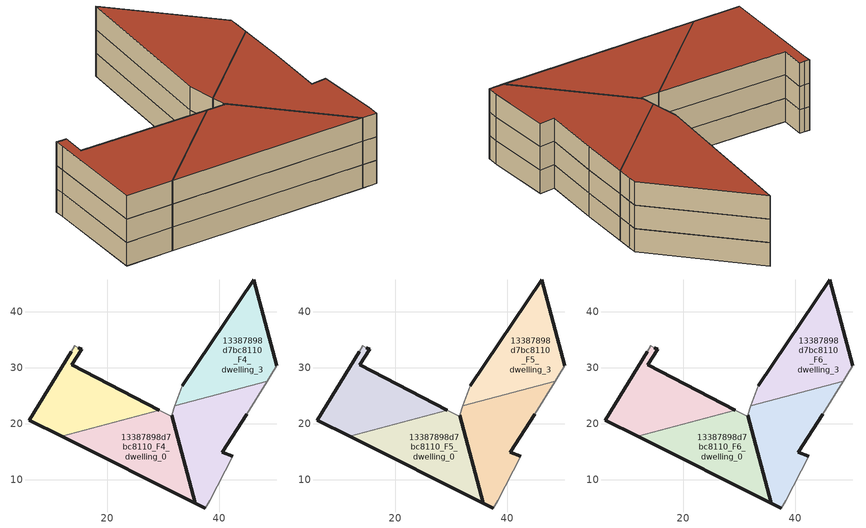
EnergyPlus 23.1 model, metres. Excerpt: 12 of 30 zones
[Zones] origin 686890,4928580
13387898d7bc8110_F4_dwelling_0
 floor to 13387898d7bc8110_F3_dwelling_0 (EU_floor_Construction): 35.71,5.84 31.49,21.55 31.42,21.34 29.26,22.45 11.83,17.76 z12
 wall outside (EU_wall_Construction): 31.49,21.55 35.71,5.84 11.83,17.76 z12:15
 wall adiabatic (EU_wall_Construction): 29.26,22.45 31.42,21.34 31.49,21.55 z12:15
 wall to 13387898d7bc8110_F4_dwelling_2 (EU_wall_Construction): 11.83,17.76 29.26,22.45 z12:15
13387898d7bc8110_F4_dwelling_1
 floor to 13387898d7bc8110_F3_dwelling_1 (EU_floor_Construction): 38.32,6.27 42.44,14.16 40.49,14.92 44.93,21.74 48.53,27.63 32.08,23.21 31.49,21.55 35.71,5.84 37.47,4.96 z12
 wall outside (EU_wall_Construction): 37.47,4.96 35.71,5.84 31.49,21.55 / 44.93,21.74 40.49,14.92 42.44,14.16 z12:15
 wall adiabatic (EU_wall_Construction): 31.49,21.55 32.08,23.21 / 48.53,27.63 44.93,21.74 / 42.44,14.16 38.32,6.27 37.47,4.96 z12:15
 wall to 13387898d7bc8110_F4_dwelling_3 (EU_wall_Construction): 32.08,23.21 48.53,27.63 z12:15
13387898d7bc8110_F4_dwelling_2
 floor to 13387898d7bc8110_F3_dwelling_2 (EU_floor_Construction): 29.26,22.45 13.65,30.5 15.45,33.32 14.82,33.6 14.19,33.96 13.55,32.88 6.08,20.64 11.83,17.76 z12
 wall outside (EU_wall_Construction): 14.82,33.6 15.45,33.32 13.65,30.5 29.26,22.45 / 11.83,17.76 6.08,20.64 13.55,32.88 z12:15
 wall adiabatic (EU_wall_Construction): 13.55,32.88 14.19,33.96 14.82,33.6 z12:15
13387898d7bc8110_F4_dwelling_3
 floor to 13387898d7bc8110_F3_dwelling_3 (EU_floor_Construction): 48.53,27.63 49.61,29.39 50.23,30.38 46.12,45.68 33.36,26.83 32.08,23.21 z12
 wall outside (EU_wall_Construction): 33.36,26.83 46.12,45.68 50.23,30.38 z12:15
 wall adiabatic (EU_wall_Construction): 32.08,23.21 33.36,26.83 / 50.23,30.38 49.61,29.39 48.53,27.63 z12:15
13387898d7bc8110_F5_dwelling_0
 floor to 13387898d7bc8110_F4_dwelling_0 (EU_floor_Construction): 35.71,5.84 31.49,21.55 31.42,21.34 29.26,22.45 11.83,17.76 z15
 wall outside (EU_wall_Construction): 31.49,21.55 35.71,5.84 11.83,17.76 z15:18
 wall adiabatic (EU_wall_Construction): 29.26,22.45 31.42,21.34 31.49,21.55 z15:18
 wall to 13387898d7bc8110_F5_dwelling_2 (EU_wall_Construction): 11.83,17.76 29.26,22.45 z15:18
13387898d7bc8110_F5_dwelling_1
 floor to 13387898d7bc8110_F4_dwelling_1 (EU_floor_Construction): 38.32,6.27 42.44,14.16 40.49,14.92 44.93,21.74 48.53,27.63 32.08,23.21 31.49,21.55 35.71,5.84 37.47,4.96 z15
 wall outside (EU_wall_Construction): 37.47,4.96 35.71,5.84 31.49,21.55 / 44.93,21.74 40.49,14.92 42.44,14.16 z15:18
 wall adiabatic (EU_wall_Construction): 31.49,21.55 32.08,23.21 / 48.53,27.63 44.93,21.74 / 42.44,14.16 38.32,6.27 37.47,4.96 z15:18
 wall to 13387898d7bc8110_F5_dwelling_3 (EU_wall_Construction): 32.08,23.21 48.53,27.63 z15:18
13387898d7bc8110_F5_dwelling_2
 floor to 13387898d7bc8110_F4_dwelling_2 (EU_floor_Construction): 29.26,22.45 13.65,30.5 15.45,33.32 14.82,33.6 14.19,33.96 13.55,32.88 6.08,20.64 11.83,17.76 z15
 wall outside (EU_wall_Construction): 14.82,33.6 15.45,33.32 13.65,30.5 29.26,22.45 / 11.83,17.76 6.08,20.64 13.55,32.88 z15:18
 wall adiabatic (EU_wall_Construction): 13.55,32.88 14.19,33.96 14.82,33.6 z15:18
13387898d7bc8110_F5_dwelling_3
 floor to 13387898d7bc8110_F4_dwelling_3 (EU_floor_Construction): 48.53,27.63 49.61,29.39 50.23,30.38 46.12,45.68 33.36,26.83 32.08,23.21 z15
 wall outside (EU_wall_Construction): 33.36,26.83 46.12,45.68 50.23,30.38 z15:18
 wall adiabatic (EU_wall_Construction): 32.08,23.21 33.36,26.83 / 50.23,30.38 49.61,29.39 48.53,27.63 z15:18
13387898d7bc8110_F6_dwelling_0
 floor to 13387898d7bc8110_F5_dwelling_0 (EU_floor_Construction): 35.71,5.84 31.49,21.55 31.42,21.34 29.26,22.45 11.83,17.76 z18
 wall outside (EU_wall_Construction): 31.49,21.55 35.71,5.84 11.83,17.76 z18:21
 wall adiabatic (EU_wall_Construction): 29.26,22.45 31.42,21.34 31.49,21.55 z18:21
 wall to 13387898d7bc8110_F6_dwelling_2 (EU_wall_Construction): 11.83,17.76 29.26,22.45 z18:21
 roof outside (EU_roof_Construction): 31.49,21.55 35.71,5.84 11.83,17.76 29.26,22.45 31.42,21.34 z21
13387898d7bc8110_F6_dwelling_1
 floor to 13387898d7bc8110_F5_dwelling_1 (EU_floor_Construction): 38.32,6.27 42.44,14.16 40.49,14.92 44.93,21.74 48.53,27.63 32.08,23.21 31.49,21.55 35.71,5.84 37.47,4.96 z18
 wall outside (EU_wall_Construction): 37.47,4.96 35.71,5.84 31.49,21.55 / 44.93,21.74 40.49,14.92 42.44,14.16 z18:21
 wall adiabatic (EU_wall_Construction): 31.49,21.55 32.08,23.21 / 48.53,27.63 44.93,21.74 / 42.44,14.16 38.32,6.27 37.47,4.96 z18:21
 wall to 13387898d7bc8110_F6_dwelling_3 (EU_wall_Construction): 32.08,23.21 48.53,27.63 z18:21
 roof outside (EU_roof_Construction): 48.53,27.63 44.93,21.74 40.49,14.92 42.44,14.16 38.32,6.27 37.47,4.96 35.71,5.84 31.49,21.55 32.08,23.21 z21
13387898d7bc8110_F6_dwelling_2
 floor to 13387898d7bc8110_F5_dwelling_2 (EU_floor_Construction): 29.26,22.45 13.65,30.5 15.45,33.32 14.82,33.6 14.19,33.96 13.55,32.88 6.08,20.64 11.83,17.76 z18
 wall outside (EU_wall_Construction): 14.82,33.6 15.45,33.32 13.65,30.5 29.26,22.45 / 11.83,17.76 6.08,20.64 13.55,32.88 z18:21
 wall adiabatic (EU_wall_Construction): 13.55,32.88 14.19,33.96 14.82,33.6 z18:21
 roof outside (EU_roof_Construction): 29.26,22.45 11.83,17.76 6.08,20.64 13.55,32.88 14.19,33.96 14.82,33.6 15.45,33.32 13.65,30.5 z21
13387898d7bc8110_F6_dwelling_3
 floor to 13387898d7bc8110_F5_dwelling_3 (EU_floor_Construction): 48.53,27.63 49.61,29.39 50.23,30.38 46.12,45.68 33.36,26.83 32.08,23.21 z18
 wall outside (EU_wall_Construction): 33.36,26.83 46.12,45.68 50.23,30.38 z18:21
 wall adiabatic (EU_wall_Construction): 32.08,23.21 33.36,26.83 / 50.23,30.38 49.61,29.39 48.53,27.63 z18:21
 roof outside (EU_roof_Construction): 46.12,45.68 50.23,30.38 49.61,29.39 48.53,27.63 32.08,23.21 33.36,26.83 z21
[Building]
EU S2 Campaign: North Axis=0; Terrain=City; Solar Distribution=FullExterior
[Site:Location]
Bologna: Latitude=44.5; Longitude=11.25; Time Zone=1; Elevation=37
[SizingPeriod:WeatherFileDays]
AnnualSizingPeriod: Begin Month=1; Begin Day of Month=1; End Month=12; End Day of Month=31; Day of Week for Start Day=Monday; Use Weather File Daylight Saving Period=No; Use Weather File Rain and Snow Indicators=No
[MATERIAL]
EU_InternalMass_Material: Roughness=MediumRough; Thickness=0.1; Conductivity=1; Density=1800; Specific Heat=900; Thermal Absorptance=0.9; Solar Absorptance=0.7; Visible Absorptance=0.7
[MATERIAL:NOMASS] Roughness=MediumRough; Thermal Absorptance=0.9; Solar Absorptance=0.7; Visible Absorptance=0.7
Name | Thermal Resistance
EU_wall_NoMass | 0.779417
EU_roof_NoMass | 0.435466
EU_floor_NoMass | 0.588222
[CONSTRUCTION]
EU_wall_Construction: EU_wall_NoMass
EU_roof_Construction: EU_roof_NoMass
EU_floor_Construction: EU_floor_NoMass
EU_InternalMass_Construction: EU_InternalMass_Material
[ZONE] Type=1; Multiplier=1; Ceiling Height=autocalculate; Floor Area=autocalculate; Part of Total Floor Area=Yes
Name | Volume
13387898d7bc8110_F4_dwelling_0; 13387898d7bc8110_F5_dwelling_0; 13387898d7bc8110_F6_dwelling_0 | 525.696
13387898d7bc8110_F4_dwelling_1; 13387898d7bc8110_F5_dwelling_1; 13387898d7bc8110_F6_dwelling_1 | 525.691
13387898d7bc8110_F4_dwelling_2; 13387898d7bc8110_F5_dwelling_2; 13387898d7bc8110_F6_dwelling_2 | 475.923
13387898d7bc8110_F4_dwelling_3; 13387898d7bc8110_F5_dwelling_3; 13387898d7bc8110_F6_dwelling_3 | 550.549
[INTERNALMASS] Construction=EU_InternalMass_Construction
Name | Zone or ZoneList | Surface Area
13387898d7bc8110_F4_dwelling_0_EU_InternalMass | 13387898d7bc8110_F4_dwelling_0 | 219.028
13387898d7bc8110_F4_dwelling_1_EU_InternalMass | 13387898d7bc8110_F4_dwelling_1 | 219.023
13387898d7bc8110_F4_dwelling_2_EU_InternalMass | 13387898d7bc8110_F4_dwelling_2 | 219.029
13387898d7bc8110_F4_dwelling_3_EU_InternalMass | 13387898d7bc8110_F4_dwelling_3 | 219.029
13387898d7bc8110_F5_dwelling_0_EU_InternalMass | 13387898d7bc8110_F5_dwelling_0 | 219.028
13387898d7bc8110_F5_dwelling_1_EU_InternalMass | 13387898d7bc8110_F5_dwelling_1 | 219.023
13387898d7bc8110_F5_dwelling_2_EU_InternalMass | 13387898d7bc8110_F5_dwelling_2 | 219.029
13387898d7bc8110_F5_dwelling_3_EU_InternalMass | 13387898d7bc8110_F5_dwelling_3 | 219.029
13387898d7bc8110_F6_dwelling_0_EU_InternalMass | 13387898d7bc8110_F6_dwelling_0 | 219.028
13387898d7bc8110_F6_dwelling_1_EU_InternalMass | 13387898d7bc8110_F6_dwelling_1 | 219.023
13387898d7bc8110_F6_dwelling_2_EU_InternalMass | 13387898d7bc8110_F6_dwelling_2 | 219.029
13387898d7bc8110_F6_dwelling_3_EU_InternalMass | 13387898d7bc8110_F6_dwelling_3 | 219.029
[OTHEREQUIPMENT] Fuel Type=Electricity; Design Level Calculation Method=Watts/Area; Power per Zone Floor Area=1; Fraction Latent=0; Fraction Radiant=0; Fraction Lost=0; Carbon Dioxide Generation Rate=0; EndUse Subcategory=EU_Step8_InternalGains
Name | Zone or ZoneList or Space or SpaceList | Schedule
EU_Step8_InternalGain_13387898d7bc8110_F4_dwelling_0_f000 | 13387898d7bc8110_F4_dwelling_0 | EU_Step8_GainSchedule_13387898d7bc8110_F4_dwelling_0_f000
EU_Step8_InternalGain_13387898d7bc8110_F4_dwelling_1_f000 | 13387898d7bc8110_F4_dwelling_1 | EU_Step8_GainSchedule_13387898d7bc8110_F4_dwelling_1_f000
EU_Step8_InternalGain_13387898d7bc8110_F4_dwelling_2_f000 | 13387898d7bc8110_F4_dwelling_2 | EU_Step8_GainSchedule_13387898d7bc8110_F4_dwelling_2_f000
EU_Step8_InternalGain_13387898d7bc8110_F4_dwelling_3_f000 | 13387898d7bc8110_F4_dwelling_3 | EU_Step8_GainSchedule_13387898d7bc8110_F4_dwelling_3_f000
EU_Step8_InternalGain_13387898d7bc8110_F5_dwelling_0_f000 | 13387898d7bc8110_F5_dwelling_0 | EU_Step8_GainSchedule_13387898d7bc8110_F5_dwelling_0_f000
EU_Step8_InternalGain_13387898d7bc8110_F5_dwelling_1_f000 | 13387898d7bc8110_F5_dwelling_1 | EU_Step8_GainSchedule_13387898d7bc8110_F5_dwelling_1_f000
EU_Step8_InternalGain_13387898d7bc8110_F5_dwelling_2_f000 | 13387898d7bc8110_F5_dwelling_2 | EU_Step8_GainSchedule_13387898d7bc8110_F5_dwelling_2_f000
EU_Step8_InternalGain_13387898d7bc8110_F5_dwelling_3_f000 | 13387898d7bc8110_F5_dwelling_3 | EU_Step8_GainSchedule_13387898d7bc8110_F5_dwelling_3_f000
EU_Step8_InternalGain_13387898d7bc8110_F6_dwelling_0_f000 | 13387898d7bc8110_F6_dwelling_0 | EU_Step8_GainSchedule_13387898d7bc8110_F6_dwelling_0_f000
EU_Step8_InternalGain_13387898d7bc8110_F6_dwelling_1_f000 | 13387898d7bc8110_F6_dwelling_1 | EU_Step8_GainSchedule_13387898d7bc8110_F6_dwelling_1_f000
EU_Step8_InternalGain_13387898d7bc8110_F6_dwelling_2_f000 | 13387898d7bc8110_F6_dwelling_2 | EU_Step8_GainSchedule_13387898d7bc8110_F6_dwelling_2_f000
EU_Step8_InternalGain_13387898d7bc8110_F6_dwelling_3_f000 | 13387898d7bc8110_F6_dwelling_3 | EU_Step8_GainSchedule_13387898d7bc8110_F6_dwelling_3_f000
[ZONEVENTILATION:DESIGNFLOWRATE] Schedule=EU_AlwaysOn; Design Flow Rate Calculation Method=AirChanges/Hour; Air Changes per Hour=0.712058; Ventilation Type=Natural; Fan Pressure Rise=0; Fan Total Efficiency=1; Constant Term Coefficient=1; Temperature Term Coefficient=0; Velocity Term Coefficient=0; Velocity Squared Term Coefficient=0; Minimum Indoor Temperature=-100; Maximum Indoor Temperature=100; Delta Temperature=-100; Minimum Outdoor Temperature=-100; Maximum Outdoor Temperature=100; Maximum Wind Speed=40
Name | Zone or ZoneList or Space or SpaceList
EU_ConstantAir_13387898d7bc8110_F4_dwelling_0 | 13387898d7bc8110_F4_dwelling_0
EU_ConstantAir_13387898d7bc8110_F4_dwelling_1 | 13387898d7bc8110_F4_dwelling_1
EU_ConstantAir_13387898d7bc8110_F4_dwelling_2 | 13387898d7bc8110_F4_dwelling_2
EU_ConstantAir_13387898d7bc8110_F4_dwelling_3 | 13387898d7bc8110_F4_dwelling_3
EU_ConstantAir_13387898d7bc8110_F5_dwelling_0 | 13387898d7bc8110_F5_dwelling_0
EU_ConstantAir_13387898d7bc8110_F5_dwelling_1 | 13387898d7bc8110_F5_dwelling_1
EU_ConstantAir_13387898d7bc8110_F5_dwelling_2 | 13387898d7bc8110_F5_dwelling_2
EU_ConstantAir_13387898d7bc8110_F5_dwelling_3 | 13387898d7bc8110_F5_dwelling_3
EU_ConstantAir_13387898d7bc8110_F6_dwelling_0 | 13387898d7bc8110_F6_dwelling_0
EU_ConstantAir_13387898d7bc8110_F6_dwelling_1 | 13387898d7bc8110_F6_dwelling_1
EU_ConstantAir_13387898d7bc8110_F6_dwelling_2 | 13387898d7bc8110_F6_dwelling_2
EU_ConstantAir_13387898d7bc8110_F6_dwelling_3 | 13387898d7bc8110_F6_dwelling_3
[HVACTEMPLATE:THERMOSTAT] Constant Heating Setpoint=20; Constant Cooling Setpoint=50
EU_HeatOnly_13387898d7bc8110_F1_dwelling_3; EU_HeatOnly_13387898d7bc8110_F1_dwelling_4; EU_HeatOnly_13387898d7bc8110_F2_dwelling_0; EU_HeatOnly_13387898d7bc8110_F2_dwelling_1; EU_HeatOnly_13387898d7bc8110_F2_dwelling_2; EU_HeatOnly_13387898d7bc8110_F2_dwelling_3; EU_HeatOnly_13387898d7bc8110_F3_dwelling_0; EU_HeatOnly_13387898d7bc8110_F3_dwelling_1; EU_HeatOnly_13387898d7bc8110_F3_dwelling_2; EU_HeatOnly_13387898d7bc8110_F3_dwelling_3; EU_HeatOnly_13387898d7bc8110_F4_dwelling_0; EU_HeatOnly_13387898d7bc8110_F4_dwelling_1; EU_HeatOnly_13387898d7bc8110_F4_dwelling_2; EU_HeatOnly_13387898d7bc8110_F4_dwelling_3; EU_HeatOnly_13387898d7bc8110_F5_dwelling_0; EU_HeatOnly_13387898d7bc8110_F5_dwelling_1; EU_HeatOnly_13387898d7bc8110_F5_dwelling_2; EU_HeatOnly_13387898d7bc8110_F5_dwelling_3; EU_HeatOnly_13387898d7bc8110_F6_dwelling_0; EU_HeatOnly_13387898d7bc8110_F6_dwelling_1; EU_HeatOnly_13387898d7bc8110_F6_dwelling_2; EU_HeatOnly_13387898d7bc8110_F6_dwelling_3
[HVACTEMPLATE:ZONE:IDEALLOADSAIRSYSTEM] System Availability Schedule=EU_AlwaysOn; Maximum Heating Supply Air Temperature=50; Minimum Cooling Supply Air Temperature=13; Maximum Heating Supply Air Humidity Ratio=0.0156; Minimum Cooling Supply Air Humidity Ratio=0.0077; Heating Limit=NoLimit; Cooling Limit=NoLimit; Heating Availability Schedule=EU_AlwaysOn; Cooling Availability Schedule=EU_CoolingOff; Dehumidification Control Type=ConstantSensibleHeatRatio; Cooling Sensible Heat Ratio=0.7; Dehumidification Setpoint=60; Humidification Control Type=None; Humidification Setpoint=30; Outdoor Air Method=None; Outdoor Air Flow Rate per Person=0.00944; Outdoor Air Flow Rate per Zone Floor Area=0; Outdoor Air Flow Rate per Zone=0; Demand Controlled Ventilation Type=None; Outdoor Air Economizer Type=NoEconomizer; Heat Recovery Type=None; Sensible Heat Recovery Effectiveness=0.7; Latent Heat Recovery Effectiveness=0.65
Name | Template Thermostat
13387898d7bc8110_F4_dwelling_0 | EU_HeatOnly_13387898d7bc8110_F4_dwelling_0
13387898d7bc8110_F4_dwelling_1 | EU_HeatOnly_13387898d7bc8110_F4_dwelling_1
13387898d7bc8110_F4_dwelling_2 | EU_HeatOnly_13387898d7bc8110_F4_dwelling_2
13387898d7bc8110_F4_dwelling_3 | EU_HeatOnly_13387898d7bc8110_F4_dwelling_3
13387898d7bc8110_F5_dwelling_0 | EU_HeatOnly_13387898d7bc8110_F5_dwelling_0
13387898d7bc8110_F5_dwelling_1 | EU_HeatOnly_13387898d7bc8110_F5_dwelling_1
13387898d7bc8110_F5_dwelling_2 | EU_HeatOnly_13387898d7bc8110_F5_dwelling_2
13387898d7bc8110_F5_dwelling_3 | EU_HeatOnly_13387898d7bc8110_F5_dwelling_3
13387898d7bc8110_F6_dwelling_0 | EU_HeatOnly_13387898d7bc8110_F6_dwelling_0
13387898d7bc8110_F6_dwelling_1 | EU_HeatOnly_13387898d7bc8110_F6_dwelling_1
13387898d7bc8110_F6_dwelling_2 | EU_HeatOnly_13387898d7bc8110_F6_dwelling_2
13387898d7bc8110_F6_dwelling_3 | EU_HeatOnly_13387898d7bc8110_F6_dwelling_3
[SIZING:ZONE] Zone Cooling Design Supply Air Temperature Input Method=SupplyAirTemperature; Zone Cooling Design Supply Air Temperature=13; Zone Heating Design Supply Air Temperature Input Method=SupplyAirTemperature; Zone Heating Design Supply Air Temperature=50; Zone Cooling Design Supply Air Humidity Ratio=0.008; Zone Heating Design Supply Air Humidity Ratio=0.008; Cooling Design Air Flow Method=DesignDay; Cooling Design Air Flow Rate=0; Cooling Minimum Air Flow per Zone Floor Area=0.000762; Cooling Minimum Air Flow=0; Cooling Minimum Air Flow Fraction=0.2; Heating Design Air Flow Method=DesignDay; Heating Design Air Flow Rate=0; Heating Maximum Air Flow per Zone Floor Area=0.002032; Heating Maximum Air Flow=0.141576; Heating Maximum Air Flow Fraction=0.3; Account for Dedicated Outdoor Air System=No; Dedicated Outdoor Air System Control Strategy=NeutralSupplyAir; Dedicated Outdoor Air Low Setpoint Temperature for Design=autosize; Dedicated Outdoor Air High Setpoint Temperature for Design=autosize; Zone Load Sizing Method=Sensible Load Only No Latent Load; Zone Latent Cooling Design Supply Air Humidity Ratio Input Method=HumidityRatioDifference; Zone Cooling Design Supply Air Humidity Ratio Difference=0.005; Zone Latent Heating Design Supply Air Humidity Ratio Input Method=HumidityRatioDifference; Zone Humidification Design Supply Air Humidity Ratio Difference=0.005
13387898d7bc8110_F4_dwelling_0; 13387898d7bc8110_F4_dwelling_1; 13387898d7bc8110_F4_dwelling_2; 13387898d7bc8110_F4_dwelling_3; 13387898d7bc8110_F5_dwelling_0; 13387898d7bc8110_F5_dwelling_1; 13387898d7bc8110_F5_dwelling_2; 13387898d7bc8110_F5_dwelling_3; 13387898d7bc8110_F6_dwelling_0; 13387898d7bc8110_F6_dwelling_1; 13387898d7bc8110_F6_dwelling_2; 13387898d7bc8110_F6_dwelling_3
[SCHEDULE:CONSTANT]
Name | Hourly Value
EU_AlwaysOn | 1
EU_CoolingOff | 0
[SCHEDULE:FILE] Column Number=1; Rows to Skip at Top=0; Number of Hours of Data=8760; Column Separator=Comma; Interpolate to Timestep=No; Minutes per Item=60; Adjust Schedule for Daylight Savings=Yes
Name | File
EU_Step8_GainSchedule_13387898d7bc8110_F4_dwelling_0_f000 | ../../schedules/13387898d7bc8110/13387898d7bc8110_F4_dwelling_0_f000_gain.csv
EU_Step8_GainSchedule_13387898d7bc8110_F4_dwelling_1_f000 | ../../schedules/13387898d7bc8110/13387898d7bc8110_F4_dwelling_1_f000_gain.csv
EU_Step8_GainSchedule_13387898d7bc8110_F4_dwelling_2_f000 | ../../schedules/13387898d7bc8110/13387898d7bc8110_F4_dwelling_2_f000_gain.csv
EU_Step8_GainSchedule_13387898d7bc8110_F4_dwelling_3_f000 | ../../schedules/13387898d7bc8110/13387898d7bc8110_F4_dwelling_3_f000_gain.csv
EU_Step8_GainSchedule_13387898d7bc8110_F5_dwelling_0_f000 | ../../schedules/13387898d7bc8110/13387898d7bc8110_F5_dwelling_0_f000_gain.csv
EU_Step8_GainSchedule_13387898d7bc8110_F5_dwelling_1_f000 | ../../schedules/13387898d7bc8110/13387898d7bc8110_F5_dwelling_1_f000_gain.csv
EU_Step8_GainSchedule_13387898d7bc8110_F5_dwelling_2_f000 | ../../schedules/13387898d7bc8110/13387898d7bc8110_F5_dwelling_2_f000_gain.csv
EU_Step8_GainSchedule_13387898d7bc8110_F5_dwelling_3_f000 | ../../schedules/13387898d7bc8110/13387898d7bc8110_F5_dwelling_3_f000_gain.csv
EU_Step8_GainSchedule_13387898d7bc8110_F6_dwelling_0_f000 | ../../schedules/13387898d7bc8110/13387898d7bc8110_F6_dwelling_0_f000_gain.csv
EU_Step8_GainSchedule_13387898d7bc8110_F6_dwelling_1_f000 | ../../schedules/13387898d7bc8110/13387898d7bc8110_F6_dwelling_1_f000_gain.csv
EU_Step8_GainSchedule_13387898d7bc8110_F6_dwelling_2_f000 | ../../schedules/13387898d7bc8110/13387898d7bc8110_F6_dwelling_2_f000_gain.csv
EU_Step8_GainSchedule_13387898d7bc8110_F6_dwelling_3_f000 | ../../schedules/13387898d7bc8110/13387898d7bc8110_F6_dwelling_3_f000_gain.csv
